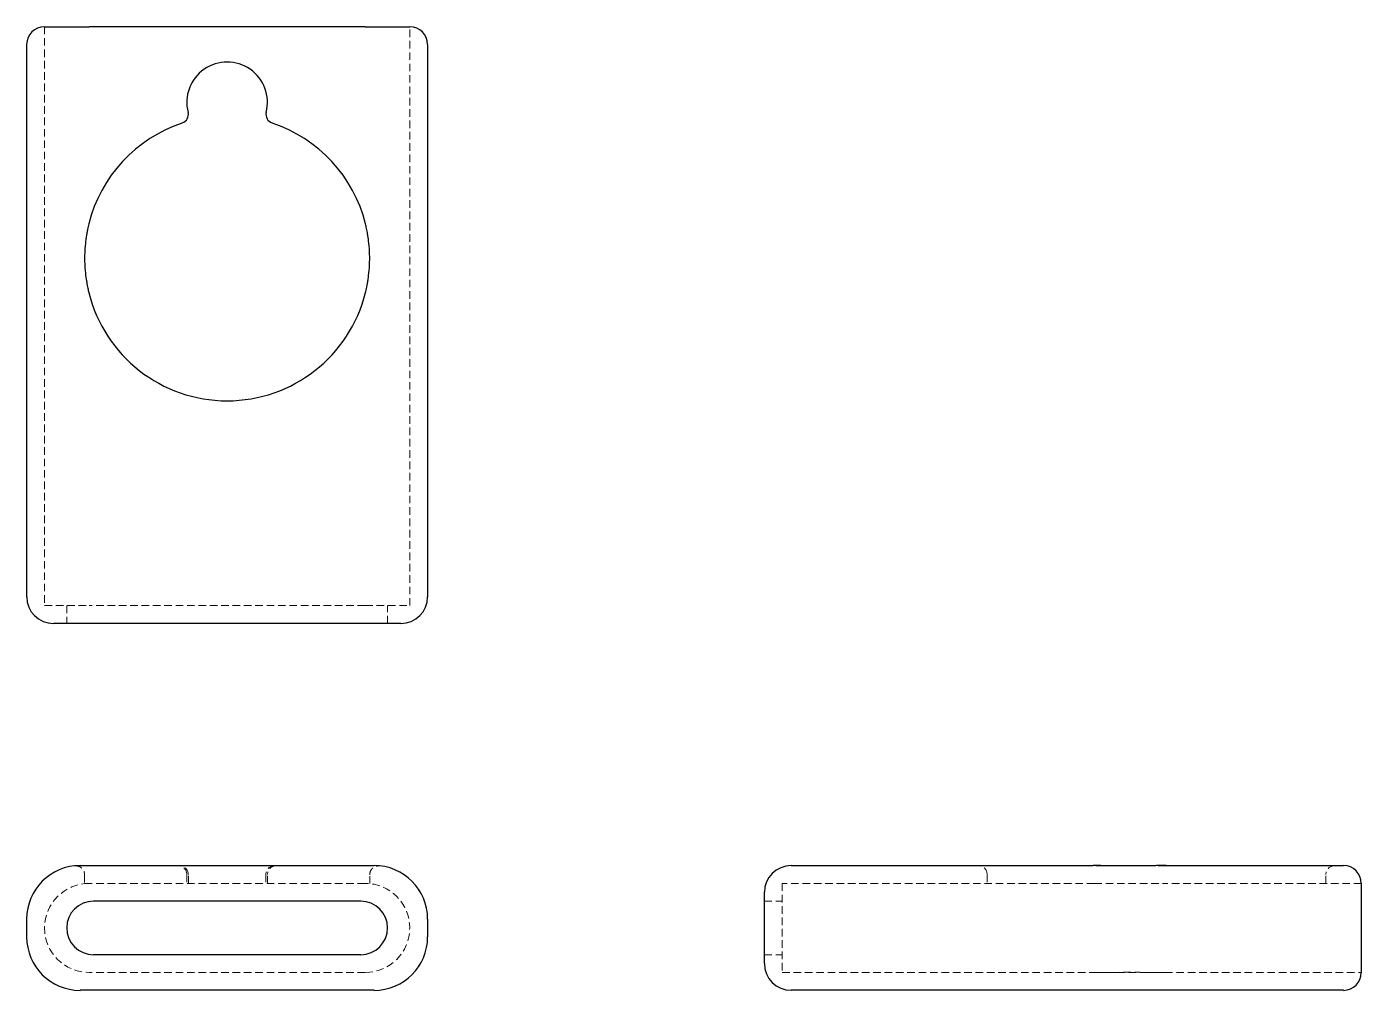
# Model space of a CAD drawing. Header units: millimetres. Extents: x 49 to 273, y 47 to 208.
import ezdxf

# ---------------------------------------------------------------- set-up
doc = ezdxf.new("R2010")
doc.units = ezdxf.units.MM
doc.linetypes.add('HIDDEN', pattern=[1.905, 1.27, -0.635])

msp = doc.modelspace()

# ---------------------------------------------------------------- linework, layer by layer
at = {"color": 7, "linetype": 'Continuous', "lineweight": 25}
for p, q in [((52.4, 208), (58.37, 208)), ((58.37, 208), (59.87, 208)), ((106.13, 208), (59.87, 208)), ((106.13, 208), (107.63, 208)), ((107.63, 208), (113.6, 208)), ((49.42, 112.48), (49.42, 205.01)), ((116.58, 205.01), (116.58, 112.48)), ((58.37, 108), (53.9, 108)), ((107.63, 108), (58.37, 108)), ((112.1, 108), (107.63, 108)), ((58.37, 67.42), (107.63, 67.42)), ((177.48, 67.42), (228.09, 67.42)), ((229.52, 67.41), (228.46, 67.42)), ((239.93, 67.42), (239.82, 67.42)), ((240.3, 67.42), (270.01, 67.42)), ((173, 58.47), (173, 62.95)), ((273, 64.44), (273, 58.47)), ((105.39, 61.45), (60.61, 61.45)), ((49.42, 55.48), (49.42, 58.47)), ((116.58, 58.47), (116.58, 55.48)), ((173, 55.48), (173, 58.47)), ((273, 58.47), (273, 56.98)), ((273, 56.98), (273, 55.48)), ((173, 51.01), (173, 55.48)), ((273, 55.48), (273, 49.51)), ((105.39, 52.5), (60.61, 52.5)), ((107.63, 46.53), (58.37, 46.53)), ((270.01, 46.53), (177.48, 46.53))]:
    msp.add_line(p, q, dxfattribs=at)
at = {"color": 7, "linetype": 'HIDDEN', "lineweight": 18}
for p, q in [((52.4, 208), (52.4, 110.99)), ((113.6, 110.99), (113.6, 208)), ((59.87, 175.12), (59.48, 173.32)), ((106.56, 173.06), (106.13, 175.12)), ((59.44, 165.33), (59.87, 163.27)), ((106.13, 163.27), (106.52, 165.07)), ((52.4, 110.99), (59.87, 110.99)), ((56.13, 110.99), (56.13, 108)), ((106.13, 110.99), (59.87, 110.99)), ((106.13, 110.99), (113.6, 110.99)), ((109.87, 108), (109.87, 110.99)), ((59.12, 65.89), (59.12, 64.4)), ((76.24, 65.93), (76.24, 64.44)), ((76.5, 64.44), (76.5, 65.93)), ((89.5, 65.93), (89.5, 64.44)), ((89.76, 64.44), (89.76, 65.93)), ((106.88, 64.4), (106.88, 65.89)), ((210.31, 65.93), (210.31, 64.44)), ((267.07, 64.44), (267.07, 65.93)), ((106.13, 64.44), (59.87, 64.44)), ((175.99, 64.44), (175.99, 49.51)), ((228.27, 64.44), (175.99, 64.44)), ((273, 64.44), (240.12, 64.44)), ((173, 61.45), (175.99, 61.45)), ((173, 52.5), (175.99, 52.5)), ((106.13, 49.51), (59.87, 49.51)), ((175.99, 49.51), (228.27, 49.51)), ((228.27, 49.51), (240.12, 49.51)), ((240.12, 49.51), (273, 49.51))]:
    msp.add_line(p, q, dxfattribs=at)
at = {"color": 7, "linetype": 'Continuous', "lineweight": 25}
for centre, radius, start, end in [((52.4, 205.01), 2.99, 90, 180), ((113.6, 205.01), 2.99, 0, 90), ((83, 195.31), 6.76, 345.7049, 194.2951), ((75.01, 193.28), 1.49, 288.3636, 14.2951), ((90.99, 193.28), 1.49, 165.7049, 251.6364), ((83, 169.19), 23.88, 108.3636, 166.0694), ((83, 169.19), 23.88, 13.9306, 71.6364), ((83, 169.19), 23.88, 193.9306, 346.0694), ((53.9, 112.48), 4.48, 180, 270), ((112.1, 112.48), 4.48, 270, 0), ((58.37, 58.47), 8.96, 90, 180), ((107.63, 58.47), 8.96, 0, 90), ((177.48, 62.95), 4.48, 90, 180), ((270.01, 64.44), 2.99, 0, 90), ((60.61, 56.98), 4.48, 90, 270), ((105.39, 56.98), 4.48, 270, 90), ((58.37, 55.48), 8.96, 180, 270), ((107.63, 55.48), 8.96, 270, 0), ((177.48, 51.01), 4.48, 180, 270), ((270.01, 49.51), 2.99, 270, 0)]:
    msp.add_arc(centre, radius, start, end, dxfattribs=at)
at = {"color": 7, "linetype": 'HIDDEN', "lineweight": 18}
for centre, radius, start, end in [((74.75, 65.93), 1.49, 0, 90), ((75.01, 65.93), 1.49, 0, 90), ((90.99, 65.93), 1.49, 90, 180), ((91.25, 65.93), 1.49, 90, 180), ((208.82, 65.93), 1.49, 0, 90), ((268.56, 65.93), 1.49, 90, 180), ((59.87, 56.98), 7.46, 90, 270), ((106.13, 56.98), 7.46, 270, 90)]:
    msp.add_arc(centre, radius, start, end, dxfattribs=at)
at = {"color": 7, "linetype": 'Continuous', "lineweight": 25}
for points, knots in [([(59.82, 174.94), (59.79, 174.8), (59.71, 174.5), (59.61, 174.01), (59.5, 173.44), (59.39, 172.79), (59.25, 171.77), (59.14, 170.56), (59.11, 169.19), (59.14, 167.83), (59.26, 166.47), (59.45, 165.2), (59.63, 164.25), (59.76, 163.69), (59.82, 163.44)], [0, 0, 0, 0, 0.036899, 0.080404, 0.130514, 0.187231, 0.250553, 0.396396, 0.500006, 0.604053, 0.74946, 0.851316, 0.934829, 1, 1, 1, 1]), ([(106.18, 163.44), (106.21, 163.58), (106.29, 163.89), (106.39, 164.38), (106.5, 164.95), (106.61, 165.61), (106.75, 166.63), (106.86, 167.84), (106.89, 169.21), (106.86, 170.57), (106.74, 171.93), (106.55, 173.19), (106.37, 174.14), (106.24, 174.7), (106.18, 174.94)], [0, 0, 0, 0, 0.036926, 0.080511, 0.130753, 0.187653, 0.251211, 0.397326, 0.501323, 0.604978, 0.750113, 0.851606, 0.934902, 1, 1, 1, 1]), ([(240.3, 67.42), (240.15, 67.42), (239.84, 67.42), (239.38, 67.42), (238.91, 67.42), (238.44, 67.41), (237.98, 67.41), (237.51, 67.4), (237.04, 67.4), (236.57, 67.39), (236.1, 67.39), (235.63, 67.38), (235.16, 67.38), (234.69, 67.38), (234.08, 67.38), (233.33, 67.38), (232.44, 67.39), (231.56, 67.39), (230.69, 67.4), (229.81, 67.41), (228.95, 67.42), (228.37, 67.42), (228.09, 67.42)], [0, 0, 0, 0, 0.038939, 0.077705, 0.116317, 0.154794, 0.193153, 0.231415, 0.269598, 0.307721, 0.345804, 0.383865, 0.421925, 0.460002, 0.498116, 0.569853, 0.641371, 0.712794, 0.784245, 0.855848, 0.927725, 1, 1, 1, 1]), ([(239.82, 67.42), (239.41, 67.42), (239, 67.42), (238.59, 67.41), (238.58, 67.41)], [0, 0, 0, 0, 0.988248, 1, 1, 1, 1])]:
    msp.add_open_spline(points, degree=3, knots=knots, dxfattribs=at)
at = {"color": 7, "linetype": 'HIDDEN', "lineweight": 18}
for points, knots in [([(57.48, 67.38), (57.68, 67.38), (57.99, 67.37), (58.37, 67.2), (58.64, 67.01), (58.85, 66.76), (59.06, 66.4), (59.1, 66.09), (59.12, 65.89)], [0, 0, 0, 0, 0.2380356, 0.3674475, 0.5000054, 0.6325626, 0.7619724, 1, 1, 1, 1]), ([(106.88, 65.89), (106.9, 66.09), (106.94, 66.4), (107.15, 66.76), (107.36, 67.01), (107.63, 67.2), (108.01, 67.37), (108.32, 67.38), (108.52, 67.38)], [0, 0, 0, 0, 0.238028, 0.367437, 0.499995, 0.632552, 0.761964, 1, 1, 1, 1]), ([(233.6, 67.38), (233.37, 67.38), (232.82, 67.38), (231.93, 67.38), (230.85, 67.39), (229.58, 67.4), (228.66, 67.4), (228.15, 67.4)], [0, 0, 0, 0, 0.12187, 0.302244, 0.483882, 0.714759, 1, 1, 1, 1]), ([(238.58, 67.41), (238.22, 67.41), (237.55, 67.39), (236.59, 67.38), (235.67, 67.38), (234.7, 67.37), (233.45, 67.37), (231.94, 67.38), (230.55, 67.41), (229.74, 67.41), (229.52, 67.41)], [0, 0, 0, 0, 0.120377, 0.22025, 0.319636, 0.426086, 0.539807, 0.732539, 0.926458, 1, 1, 1, 1]), ([(240.24, 67.4), (239.53, 67.4), (238.38, 67.4), (237.21, 67.39), (236.77, 67.39)], [0, 0, 0, 0, 0.621746, 1, 1, 1, 1]), ([(228.27, 64.44), (229.24, 64.44), (230.22, 64.43), (232.19, 64.41), (233.18, 64.4), (235.17, 64.4), (236.18, 64.41), (238.16, 64.43), (239.14, 64.44), (240.12, 64.44)], [0, 0, 0, 0, 0.25, 0.25, 0.5, 0.5, 0.75, 0.75, 1, 1, 1, 1]), ([(240.12, 49.51), (239.14, 49.51), (238.17, 49.52), (236.2, 49.54), (235.21, 49.55), (233.22, 49.55), (232.21, 49.54), (230.23, 49.52), (229.24, 49.51), (228.27, 49.51)], [0, 0, 0, 0, 0.25, 0.25, 0.5, 0.5, 0.75, 0.75, 1, 1, 1, 1])]:
    msp.add_open_spline(points, degree=3, knots=knots, dxfattribs=at)

doc.saveas('drawing.dxf')
